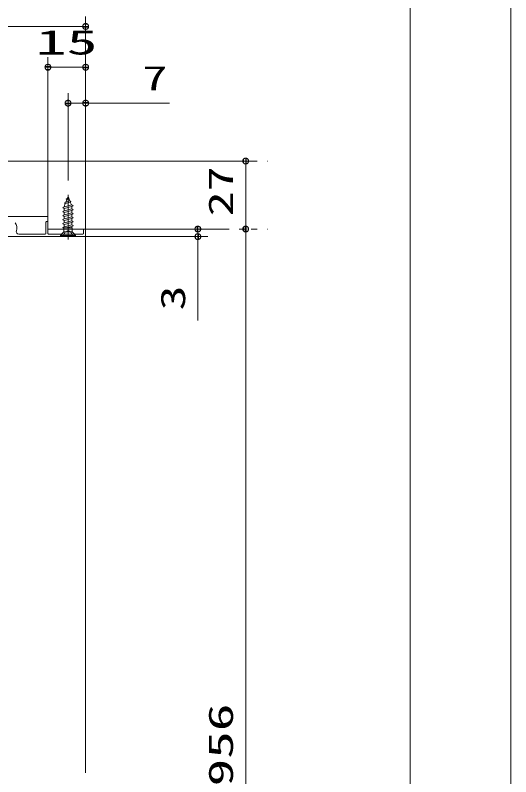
# Model space of a CAD drawing. Units: millimetres on the paper, with parts at other scales. Extents: x -305 to 305, y -152 to 152.
# Drawn here: x 69.7 to 119, y 25.9 to 101.6 of the extents above; entities that cross this region are included whole.
import ezdxf
from ezdxf.enums import TextEntityAlignment as Align

# ---------------------------------------------------------------- set-up
doc = ezdxf.new("R2010")
doc.units = ezdxf.units.MM
for name, pattern in [('LONG_CHAIN', [21, 18, -1, 1, -1]), ('LONG_DASHED2', [13, 12, -1]), ('LONG_DOUBLE_CHAIN', [21.8, 18, -1, 0.6, -0.6, 0.6, -1])]:
    doc.linetypes.add(name, pattern=pattern)
for name, color, linetype, lineweight in [('0-2_0', 7, 'Continuous', 9), ('0-3_HV', 7, 'Continuous', 9), ('0-6_図面枠', 3, 'Continuous', 9), ('0-7_DEFPOINTS', 7, 'Continuous', 9)]:
    doc.layers.add(name, color=color, linetype=linetype, lineweight=lineweight)
doc.styles.add('ＭＳ ゴシック', font='')
doc.styles.get('ＭＳ ゴシック').set_extended_font_data('MS Gothic')

# ---------------------------------------------------------------- blocks, each defined once
blk = doc.blocks.new('_DOTSMALL')
at = {"layer": '0-2_0'}
for p, q in [((0.0746, 0.1), (-0.0746, 0.1)), ((0.1223, -0.0248), (-0.1223, -0.0248))]:
    blk.add_line(p, q, dxfattribs=at)
for points in [[(0.125, 0), (0.124, 0.0157), (0.1211, 0.0311), (0.1162, 0.046), (0.1095, 0.0602), (0.1011, 0.0735), (0.0911, 0.0856), (0.0797, 0.0963), (0.067, 0.1055), (0.0532, 0.1131), (0.0386, 0.1189), (0.0234, 0.1228), (0.0078, 0.1248), (-0.0078, 0.1248), (-0.0234, 0.1228), (-0.0386, 0.1189), (-0.0532, 0.1131), (-0.067, 0.1055), (-0.0797, 0.0963), (-0.0911, 0.0856), (-0.1011, 0.0735), (-0.1095, 0.0602), (-0.1162, 0.046), (-0.1211, 0.0311), (-0.124, 0.0157), (-0.125, 0), (0, 0)], [(-0.125, 0), (-0.124, -0.0157), (-0.1211, -0.0311), (-0.1162, -0.046), (-0.1095, -0.0602), (-0.1011, -0.0735), (-0.0911, -0.0856), (-0.0797, -0.0963), (-0.067, -0.1055), (-0.0532, -0.1131), (-0.0386, -0.1189), (-0.0234, -0.1228), (-0.0078, -0.1248), (0.0078, -0.1248), (0.0234, -0.1228), (0.0386, -0.1189), (0.0532, -0.1131), (0.067, -0.1055), (0.0797, -0.0963), (0.0911, -0.0856), (0.1011, -0.0735), (0.1095, -0.0602), (0.1162, -0.046), (0.1211, -0.0311), (0.124, -0.0157), (0.125, 0), (0, 0)]]:
    blk.add_lwpolyline(points, close=True, dxfattribs=at)

msp = doc.modelspace()

# ---------------------------------------------------------------- linework, layer by layer
at = {"layer": '0-3_HV'}
for p, q in [((76.735, 80.245), (76.735, 101.439)), ((42.984, 100.439), (76.735, 100.439)), ((72.984, 87.07), (72.984, 97.388)), ((76.735, 80.245), (76.735, 97.388)), ((72.984, 96.388), (76.735, 96.388)), ((74.985, 85.132), (74.985, 93.822)), ((76.735, 80.245), (76.735, 93.822)), ((74.985, 92.822), (76.735, 92.822)), ((76.735, 92.822), (85.068, 92.822)), ((45.36, 87.069), (93.639, 87.069)), ((92.639, 87.069), (92.639, 80.319)), ((74.86, 83.269), (74.75, 83.005)), ((74.806, 83.315), (74.898, 83.361)), ((74.806, 83.295), (74.806, 83.315)), ((74.806, 83.295), (74.86, 83.269)), ((74.86, 83.269), (75.02, 83.357)), ((74.984, 83.568), (74.898, 83.361)), ((74.898, 83.361), (75.02, 83.357)), ((74.984, 83.568), (75.171, 83.116)), ((74.484, 82.471), (74.609, 82.543)), ((74.484, 82.471), (74.484, 82.446)), ((74.484, 82.446), (74.609, 82.374)), ((74.702, 82.868), (74.609, 82.543)), ((74.609, 82.543), (75.359, 82.742)), ((74.609, 82.374), (75.359, 82.573)), ((74.631, 82.909), (74.631, 82.934)), ((74.631, 82.909), (74.702, 82.868)), ((74.702, 82.868), (75.209, 83.003)), ((75.278, 83.068), (75.171, 83.116)), ((75.278, 83.042), (75.209, 83.003)), ((75.209, 83.003), (75.322, 82.732)), ((75.278, 83.042), (75.278, 83.068)), ((75.358, 82.572), (75.358, 82.344)), ((75.484, 82.67), (75.359, 82.742)), ((75.484, 82.645), (75.359, 82.573)), ((75.484, 82.645), (75.484, 82.67)), ((74.484, 82.073), (74.609, 82.146)), ((74.484, 82.073), (74.484, 82.048)), ((74.484, 82.048), (74.609, 81.976)), ((74.484, 81.676), (74.609, 81.748)), ((74.484, 81.676), (74.484, 81.651)), ((74.608, 82.145), (74.608, 82.374)), ((74.609, 82.146), (75.359, 82.344)), ((74.609, 81.976), (75.359, 82.175)), ((74.609, 81.748), (74.609, 81.976)), ((74.609, 81.748), (75.359, 81.947)), ((74.609, 81.579), (75.359, 81.778)), ((75.484, 82.272), (75.359, 82.344)), ((75.484, 82.247), (75.359, 82.175)), ((75.359, 82.175), (75.359, 81.947)), ((75.484, 81.875), (75.359, 81.947)), ((75.484, 81.85), (75.359, 81.778)), ((75.359, 81.778), (75.359, 81.549)), ((75.484, 82.247), (75.484, 82.272)), ((75.484, 81.85), (75.484, 81.875)), ((52.234, 81.568), (72.984, 81.568)), ((72.784, 79.893), (72.784, 80.993)), ((72.859, 81.068), (72.909, 81.068)), ((72.984, 80.318), (72.984, 81.568)), ((72.984, 80.993), (72.984, 79.893)), ((74.484, 81.651), (74.609, 81.579)), ((74.484, 81.278), (74.609, 81.351)), ((74.484, 81.278), (74.484, 81.253)), ((74.484, 81.253), (74.609, 81.181)), ((74.484, 80.881), (74.609, 80.953)), ((74.609, 81.351), (74.609, 81.579)), ((74.609, 81.351), (75.359, 81.549)), ((74.609, 81.181), (75.359, 81.38)), ((74.609, 80.953), (74.609, 81.181)), ((74.609, 80.953), (75.359, 81.152)), ((74.609, 80.784), (75.359, 80.983)), ((75.484, 81.477), (75.359, 81.549)), ((75.484, 81.452), (75.359, 81.38)), ((75.359, 81.38), (75.359, 81.152)), ((75.484, 81.08), (75.359, 81.152)), ((75.484, 81.055), (75.359, 80.983)), ((75.359, 80.983), (75.359, 80.754)), ((75.484, 81.452), (75.484, 81.477)), ((75.484, 81.055), (75.484, 81.08)), ((76.734, 80.318), (72.984, 80.318)), ((74.484, 80.881), (74.484, 80.856)), ((74.484, 80.856), (74.609, 80.784)), ((74.484, 80.483), (74.609, 80.556)), ((74.536, 80.428), (75.396, 80.428)), ((74.571, 80.114), (74.571, 80.428)), ((74.609, 80.556), (74.609, 80.784)), ((74.609, 80.556), (75.359, 80.754)), ((74.609, 80.556), (74.609, 80.741)), ((74.768, 80.428), (75.359, 80.585)), ((75.484, 80.682), (75.359, 80.754)), ((75.484, 80.657), (75.359, 80.585)), ((75.359, 80.428), (75.359, 80.585)), ((75.396, 80.428), (75.396, 80.114)), ((75.484, 80.657), (75.484, 80.682)), ((76.534, 79.893), (76.534, 80.243)), ((76.609, 80.318), (76.659, 80.318)), ((76.734, 26.318), (76.734, 80.318)), ((76.734, 80.243), (76.734, 79.693)), ((87.889, 79.569), (87.889, 80.319)), ((92.639, -26.505), (92.639, 80.319)), ((76.609, 79.568), (68.134, 79.568)), ((70.089, 79.818), (72.709, 79.818)), ((73.059, 79.818), (76.459, 79.818)), ((74.234, 79.693), (74.513, 79.972)), ((74.234, 79.693), (74.234, 79.568)), ((75.734, 79.693), (74.234, 79.693)), ((74.234, 79.568), (75.734, 79.568)), ((74.553, 80.031), (75.414, 80.031)), ((75.734, 79.693), (75.455, 79.972)), ((75.734, 79.568), (75.734, 79.693)), ((76.611, 79.569), (88.889, 79.569)), ((87.889, 79.569), (87.889, 71.236))]:
    msp.add_line(p, q, dxfattribs=at)
at = {"layer": '0-3_HV', "linetype": 'LONG_DOUBLE_CHAIN'}
for p, q in [((72.984, 87.07), (94.791, 87.07)), ((72.984, 80.32), (72.984, 87.07)), ((72.984, 80.32), (94.791, 80.32))]:
    msp.add_line(p, q, dxfattribs=at)
at = {"layer": '0-3_HV', "linetype": 'LONG_CHAIN'}
msp.add_line((74.984, 79.282), (74.984, 83.725), dxfattribs=at)
at = {"layer": '0-3_HV', "linetype": 'LONG_DASHED2'}
for p in [(74.984, 80.178), (75.496, 79.568)]:
    msp.add_line(p, (75.27, 80.026), dxfattribs=at)
at = {"layer": '0-3_HV'}
for points in [[(74.631, 82.934), (74.75, 83.005), (75.171, 83.116)], [(74.484, 80.483), (74.484, 80.458), (74.536, 80.428)]]:
    msp.add_lwpolyline(points, dxfattribs=at)
at = {"layer": '0-3_HV', "linetype": 'LONG_DASHED2'}
msp.add_lwpolyline([(74.471, 79.568), (74.697, 80.026), (74.984, 80.178)], dxfattribs=at)
at = {"layer": '0-3_HV'}
for centre, radius, start, end in [((69.109, 80.443), 0.8, 339.07517, 38.36651), ((72.859, 80.993), 0.075, 90, 180), ((72.909, 80.993), 0.075, 0, 90), ((70.089, 80.068), 0.25, 159.07517, 270), ((76.609, 80.243), 0.075, 90, 180), ((76.659, 80.243), 0.075, 0, 90), ((72.709, 79.893), 0.075, 270, 0), ((73.059, 79.893), 0.075, 180, 270), ((74.371, 80.114), 0.2, 315, 0), ((75.596, 80.114), 0.2, 180, 225), ((76.459, 79.893), 0.075, 270, 0), ((76.609, 79.693), 0.125, 270, 0)]:
    msp.add_arc(centre, radius, start, end, dxfattribs=at)
at = {"layer": '0-6_図面枠'}
msp.add_lwpolyline([(-291.017, -138.498), (108.983, -138.498), (108.983, 138.502), (-291.017, 138.502)], close=True, dxfattribs=at)
at = {"layer": '0-7_DEFPOINTS'}
msp.add_line((118.983, -148.498), (118.983, 148.502), dxfattribs=at)

# ---------------------------------------------------------------- block references
at = {"layer": '0-3_HV', "xscale": 2.32, "yscale": 2.32}
for p in [(76.735, 100.439), (76.735, 96.388), (74.985, 92.822)]:
    msp.add_blockref('_DOTSMALL', p, dxfattribs=at)
for p, rotation in [((72.984, 96.388), 180), ((76.735, 92.822), 180), ((92.639, 87.069), 90), ((87.889, 80.319), 270), ((92.639, 80.319), 90), ((92.639, 80.319), 270), ((87.889, 79.569), 90)]:
    msp.add_blockref('_DOTSMALL', p, dxfattribs=dict(at, rotation=rotation))

# ---------------------------------------------------------------- texts
at = {"layer": '0-3_HV', "style": 'ＭＳ ゴシック'}
for s, width, p in [('15', 1.85, (71.774, 96.918)), ('7', 1.5, (82.375, 93.352))]:
    msp.add_text(s, height=2.441, dxfattribs=dict(at, width=width)).set_placement(p, align=Align.BOTTOM_LEFT)
for s, width, p in [('27', 1.5, (92.109, 81.577)), ('3', 1.5, (87.359, 72.236)), ('1956', 1.65, (92.109, 22.25))]:
    msp.add_text(s, height=2.441, rotation=90, dxfattribs=dict(at, width=width)).set_placement(p, align=Align.BOTTOM_LEFT)

doc.saveas('drawing.dxf')
